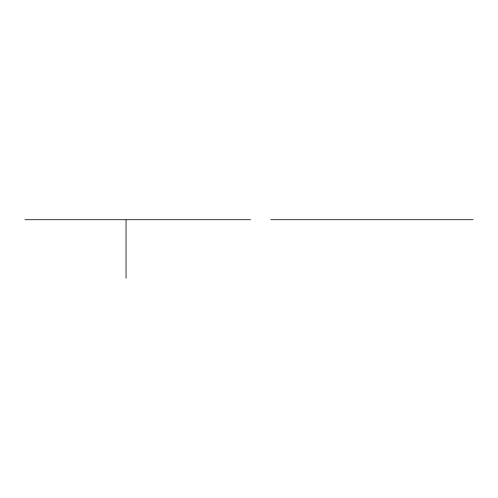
<?xml version="1.0" encoding="UTF-8"?>
<svg xmlns="http://www.w3.org/2000/svg" width="498" height="498" viewBox="0 0 498 498"><rect width="100%" height="100%" fill="white"/><g stroke="black" fill="none" stroke-linecap="round" stroke-linejoin="round"><path stroke-width="0.75" d="M24.9 219.718L250.575 219.718M270.8 219.718L473.1 219.718M126.05 220.054L126.05 278.282"/></g></svg>
